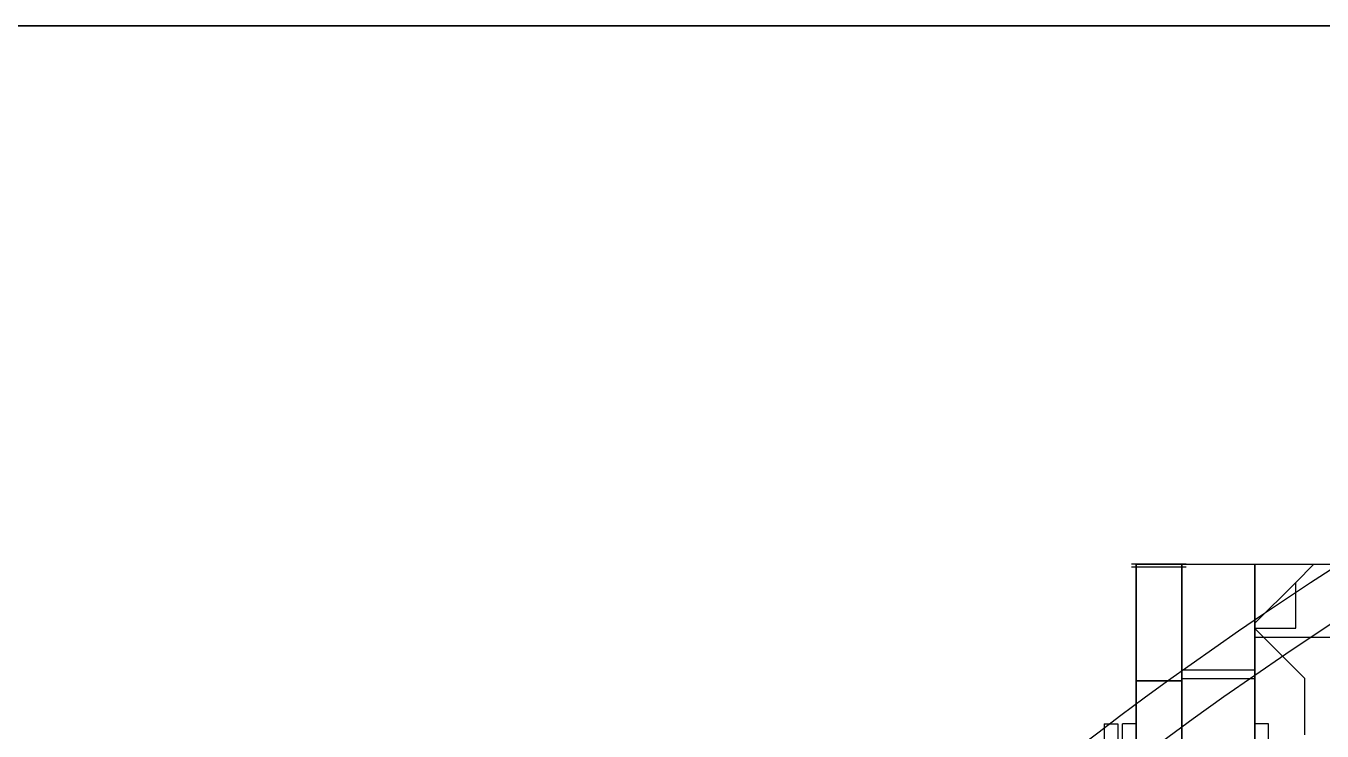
# Model space of a CAD drawing. Extents: x 39751 to 116307, y -36149 to -14965.
# Drawn here: x 91976.6 to 92260.8, y -20554.6 to -20400 of the extents above; entities that cross this region are included whole.
import ezdxf

# ---------------------------------------------------------------- set-up
doc = ezdxf.new("R2010")
doc.units = 0
doc.header["$LTSCALE"] = 1500
for name, pattern in [('DASHDOT', [25.4, 12.7, -6.35, 0, -6.35]), ('DASHED', [0.35, 0.3, -0.05]), ('PHANTOM', [0.95, 0.76, -0.05, 0.02, -0.05, 0.02, -0.05])]:
    doc.linetypes.add(name, pattern=pattern)
doc.layers.add('01', color=7, linetype='Continuous')
doc.layers.add('confinea', color=3, linetype='Continuous')
doc.layers.add('AM_0', color=7, linetype='Continuous', lineweight=30)

# ---------------------------------------------------------------- blocks, each defined once
blk = doc.blocks.new('A$C4E333B14')
at = {"color": 0, "linetype": 'DASHDOT', "ltscale": 0.03}
blk.add_line((151.67, 904.75), (139.67, 904.75), dxfattribs=at)
at = {"color": 0, "linetype": 'DASHDOT', "ltscale": 0.030001}
blk.add_line((139.67, 904.13), (151.67, 904.13), dxfattribs=at)
at = {"color": 0, "ltscale": 0.063975}
blk.add_line((140.67, 879.16), (140.67, 904.75), dxfattribs=at)
at = {"color": 0, "ltscale": 0.025}
for p, q in [((140.67, 904.75), (150.67, 904.75)), ((150.67, 904.75), (140.67, 904.75)), ((140.67, 904.72), (150.67, 904.72)), ((150.67, 904.72), (140.67, 904.72)), ((150.67, 879.14), (140.67, 879.14)), ((140.67, 879.14), (150.67, 879.14))]:
    blk.add_line(p, q, dxfattribs=at)
at = {"color": 0, "ltscale": 0.062501}
blk.add_line((140.67, 904.75), (140.67, 879.75), dxfattribs=at)
at = {"color": 0, "ltscale": 7.01904e-05}
for p, q in [((140.67, 904.72), (140.67, 904.75)), ((150.67, 904.72), (150.67, 904.75)), ((150.67, 904.72), (150.67, 904.75))]:
    blk.add_line(p, q, dxfattribs=at)
at = {"color": 0, "ltscale": 0.063976}
blk.add_line((140.67, 879.13), (140.67, 904.72), dxfattribs=at)
at = {"color": 0, "ltscale": 0.0625}
for p, q in [((140.67, 904.72), (140.67, 879.72)), ((140.67, 879.14), (140.67, 854.14))]:
    blk.add_line(p, q, dxfattribs=at)
at = {"color": 0, "ltscale": 0.006224}
blk.add_line((140.67, 904.72), (140.67, 902.23), dxfattribs=at)
at = {"color": 0, "ltscale": 3.05176e-05}
blk.add_line((150.67, 904.72), (150.67, 904.71), dxfattribs=at)
blk.add_line((150.67, 904.72), (150.67, 904.71), dxfattribs=at)
at = {"color": 0, "linetype": 'PHANTOM', "ltscale": 0.0625}
for p, q in [((150.67, 879.71), (150.67, 904.71)), ((166.66, 904.71), (166.66, 879.71)), ((150.67, 854.71), (150.67, 879.71)), ((166.66, 879.71), (166.66, 854.71))]:
    blk.add_line(p, q, dxfattribs=at)
at = {"color": 0, "linetype": 'PHANTOM', "ltscale": 0.039999}
for p, q in [((150.67, 904.71), (166.66, 904.71)), ((150.67, 879.71), (166.66, 879.71))]:
    blk.add_line(p, q, dxfattribs=at)
at = {"color": 0, "linetype": 'PHANTOM', "ltscale": 0.014142}
blk.add_line((179.67, 904.71), (175.67, 900.71), dxfattribs=at)
at = {"color": 0, "ltscale": 0.006176}
blk.add_line((140.67, 902.23), (140.67, 899.76), dxfattribs=at)
at = {"color": 0, "ltscale": 0.006068}
blk.add_line((140.67, 899.76), (140.67, 897.34), dxfattribs=at)
at = {"color": 0, "linetype": 'PHANTOM', "ltscale": 0.03182}
blk.add_line((166.66, 891.71), (175.67, 900.71), dxfattribs=at)
at = {"color": 0, "linetype": 'PHANTOM', "ltscale": 0.025}
blk.add_line((175.67, 890.71), (175.67, 900.71), dxfattribs=at)
at = {"color": 0, "ltscale": 0.005899}
blk.add_line((140.67, 897.34), (140.67, 894.98), dxfattribs=at)
at = {"color": 0, "ltscale": 0.005672}
blk.add_line((140.67, 894.98), (140.67, 892.71), dxfattribs=at)
at = {"color": 0, "ltscale": 0.005389}
blk.add_line((140.67, 892.71), (140.67, 890.55), dxfattribs=at)
at = {"color": 0, "ltscale": 0.005052}
blk.add_line((140.67, 890.55), (140.67, 888.53), dxfattribs=at)
at = {"color": 0, "linetype": 'PHANTOM', "ltscale": 0.038892}
blk.add_line((166.66, 890.71), (177.67, 879.71), dxfattribs=at)
at = {"color": 0, "linetype": 'PHANTOM', "ltscale": 0.022501}
blk.add_line((166.66, 890.71), (175.67, 890.71), dxfattribs=at)
at = {"color": 0, "ltscale": 0.004665}
blk.add_line((140.67, 888.53), (140.67, 886.67), dxfattribs=at)
at = {"color": 0, "ltscale": 0.004232}
blk.add_line((140.67, 886.67), (140.67, 884.97), dxfattribs=at)
at = {"color": 0, "ltscale": 0.003756}
blk.add_line((140.67, 884.97), (140.67, 883.47), dxfattribs=at)
at = {"color": 0, "ltscale": 0.003244}
blk.add_line((140.67, 883.47), (140.67, 882.17), dxfattribs=at)
at = {"color": 0, "ltscale": 0.002699}
blk.add_line((140.67, 882.17), (140.67, 881.09), dxfattribs=at)
at = {"color": 0, "ltscale": 0.002127}
blk.add_line((140.67, 881.09), (140.67, 880.24), dxfattribs=at)
at = {"color": 0, "ltscale": 0.001535}
blk.add_line((140.67, 880.24), (140.67, 879.63), dxfattribs=at)
at = {"color": 0, "ltscale": 0.011339}
blk.add_line((140.67, 875.22), (140.67, 879.75), dxfattribs=at)
at = {"color": 0, "ltscale": 0.01134}
blk.add_line((140.67, 875.19), (140.67, 879.72), dxfattribs=at)
at = {"color": 0, "ltscale": 0.000926971}
blk.add_line((140.67, 879.63), (140.67, 879.26), dxfattribs=at)
at = {"color": 0, "ltscale": 0.000310516}
blk.add_line((140.67, 879.26), (140.67, 879.13), dxfattribs=at)
at = {"color": 0, "ltscale": 0.023656}
blk.add_line((140.67, 879.17), (140.67, 869.71), dxfattribs=at)
at = {"color": 0, "ltscale": 1.2207e-05}
for p, q in [((140.67, 879.16), (140.67, 879.17)), ((140.67, 879.13), (140.67, 879.14))]:
    blk.add_line(p, q, dxfattribs=at)
at = {"color": 0, "ltscale": 0.000196838}
blk.add_line((140.67, 879.14), (140.67, 879.06), dxfattribs=at)
at = {"color": 0, "ltscale": 0.000799561}
blk.add_line((140.67, 879.06), (140.67, 878.74), dxfattribs=at)
at = {"color": 0, "ltscale": 0.001408}
blk.add_line((140.67, 878.74), (140.67, 878.18), dxfattribs=at)
at = {"color": 0, "linetype": 'PHANTOM', "ltscale": 0.031062}
blk.add_line((177.67, 867.29), (177.67, 879.71), dxfattribs=at)
at = {"color": 0, "ltscale": 0.002}
blk.add_line((140.67, 878.18), (140.67, 877.38), dxfattribs=at)
at = {"color": 0, "ltscale": 0.002575}
blk.add_line((140.67, 877.38), (140.67, 876.35), dxfattribs=at)
at = {"color": 0, "ltscale": 0.003123}
blk.add_line((140.67, 876.35), (140.67, 875.1), dxfattribs=at)
at = {"color": 0, "ltscale": 0.013779}
blk.add_line((140.67, 869.71), (140.67, 875.22), dxfattribs=at)
at = {"color": 0, "ltscale": 0.013705}
blk.add_line((140.67, 869.71), (140.67, 875.19), dxfattribs=at)
at = {"color": 0, "ltscale": 0.003641}
blk.add_line((140.67, 875.1), (140.67, 873.64), dxfattribs=at)
at = {"color": 0, "ltscale": 0.004122}
blk.add_line((140.67, 873.64), (140.67, 871.99), dxfattribs=at)
at = {"color": 0, "ltscale": 0.004563}
blk.add_line((140.67, 871.99), (140.67, 870.17), dxfattribs=at)
at = {"color": 0, "ltscale": 0.004958}
blk.add_line((140.67, 870.17), (140.67, 868.18), dxfattribs=at)
at = {"color": 0, "ltscale": 0.0075}
for p, q in [((133.67, 869.73), (136.66, 869.73)), ((140.67, 869.71), (137.67, 869.71)), ((169.67, 869.73), (166.66, 869.73))]:
    blk.add_line(p, q, dxfattribs=at)
at = {"color": 0, "ltscale": 0.075}
for p, q in [((133.67, 869.73), (133.67, 839.73)), ((136.66, 869.73), (136.66, 839.73)), ((169.67, 839.73), (169.67, 869.73))]:
    blk.add_line(p, q, dxfattribs=at)
at = {"color": 0, "ltscale": 0.017434}
for p, q in [((137.67, 862.73), (137.67, 869.71)), ((140.67, 862.73), (140.67, 869.71))]:
    blk.add_line(p, q, dxfattribs=at)
at = {"color": 0, "ltscale": 0.005305}
blk.add_line((140.67, 868.18), (140.67, 866.06), dxfattribs=at)
at = {"layer": '01'}
for p, q in [((150.67, 904.75), (953.17, 904.75)), ((166.67, 888.75), (953.17, 888.75))]:
    blk.add_line(p, q, dxfattribs=at)
at = {"layer": '01', "color": 0}
for p, q in [((150.67, 904.75), (150.67, 743.75)), ((166.67, 904.75), (166.67, 764.75)), ((166.67, 891.75), (166.67, 888.75)), ((166.67, 884.75), (166.67, 768.75)), ((150.67, 881.61), (166.67, 881.61))]:
    blk.add_line(p, q, dxfattribs=at)
blk = doc.blocks.new('A$C10C21AE5')
at = {"color": 7}
for radius, start, end in [(800, 52.33186, 90.00001), (810, 52.33183, 80.98757)]:
    blk.add_arc((0, -414), radius, start, end, dxfattribs=at)
at = {"color": 7, "linetype": 'DASHED'}
for end in [80.98755, 80.98754, 80.98755]:
    blk.add_arc((0, -414), 810, 52.33186, end, dxfattribs=at)
at = {"layer": 'AM_0'}
blk.add_line((0, 386), (1327.66, 386), dxfattribs=at)

msp = doc.modelspace()

# ---------------------------------------------------------------- linework, layer by layer
msp.add_line((90775.67, -20400.01), (112815.67, -20400.01))

# ---------------------------------------------------------------- block references
at = {"layer": 'AM_0', "xscale": -1}
msp.add_blockref('A$C10C21AE5', (92701.54, -20786.01), dxfattribs=at)
at = {"layer": 'confinea'}
msp.add_blockref('A$C4E333B14', (92079.37, -21422.77), dxfattribs=at)

doc.saveas('drawing.dxf')
